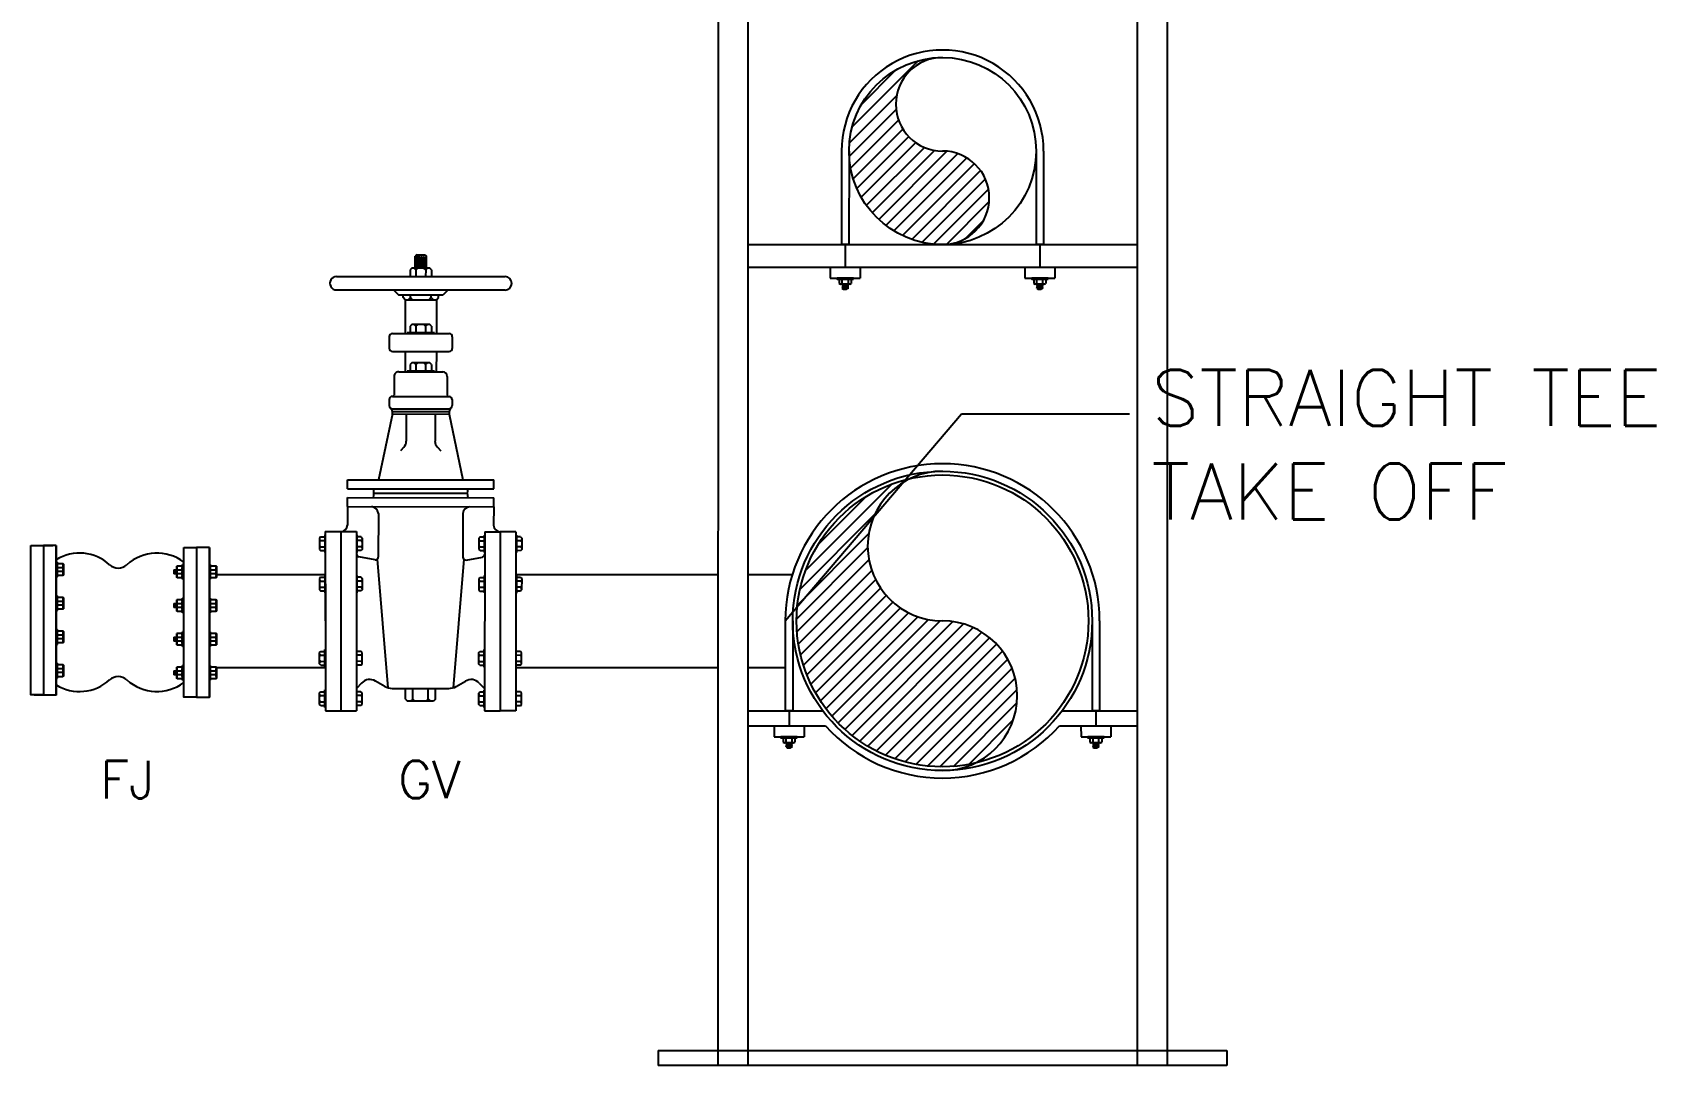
# Model space of a CAD drawing. Header units: inches. Extents: x 72601 to 92539, y -26779 to -15965.
# Drawn here: x 77475 to 79645, y -19365 to -17985 of the extents above; entities that cross this region are included whole.
import ezdxf

# ---------------------------------------------------------------- set-up
doc = ezdxf.new("R2010")
doc.units = ezdxf.units.IN
doc.header["$MEASUREMENT"] = 0
doc.layers.add('FENCE', color=1, linetype='Continuous')
doc.layers.add('M-X-BKGD', color=8, linetype='Continuous')
doc.styles.add('SIMS', font='simplex.shx')
doc.styles.get("Standard").update_dxf_attribs({"font": 'arial.ttf'})
doc.dimstyles.get("Standard").update_dxf_attribs({"dimtxt": 0.18, "dimasz": 0.18, "dimexe": 0.18, "dimexo": 0.0625, "dimgap": 0.09, "dimtad": 0, "dimtih": 1, "dimtoh": 1, "dimdec": 4, "dimzin": 0, "dimdsep": 46, "dimtxsty": 'Standard', "dimcen": 0.09, "dimadec": 0, "dimazin": 0, "dimtfac": 1, "dimtdec": 4, "dimtofl": 0, "dimtmove": 0, "dimatfit": 3, "dimfxl": 1, "dimtolj": 1, "dimtzin": 0, "dimarcsym": 0})

msp = doc.modelspace()

# ---------------------------------------------------------------- hatches: boundary and pattern name
at = {"layer": 'M-X-BKGD'}
h = msp.add_hatch(dxfattribs=at)
h.set_pattern_fill('ANSI31', color=256, scale=100)
h.set_pattern_definition([(45, (-21028.537, -23930.106), (-8.8388348, 8.8388348), [])])
h.paths.add_polyline_path([(78734.7, -18961.1, 0.797671), (78691.4, -18771, -0.797806), (78648.1, -18580.8, 0.350006), (78496.4, -18771, 0.481449)])
h.paths.add_polyline_path([(78691.5, -18018.1, 0.414214), (78566.5, -18143.1, 0.414229), (78691.5, -18268.1, 0.999922), (78691.5, -18143.1, -1.000026)])
h.paths.add_polyline_path([(78691.5, -17640.2, 0.999917), (78691.5, -17515.2, -1), (78691.5, -17390.2, 0.414214), (78566.5, -17515.2, 0.414238)])

# ---------------------------------------------------------------- linework, layer by layer
for p, q in [((78391.5, -17640.2), (78391.4, -19365.1)), ((78991.5, -17640.2), (78991.4, -19365.1)), ((78431.5, -17670.2), (78431.4, -19365.1)), ((78951.5, -17670.2), (78951.4, -19365.1)), ((78556.5, -18143.1), (78556.4, -18268.1)), ((78566.5, -18143.1), (78566.4, -18268.1)), ((78816.5, -18143.1), (78816.4, -18268.1)), ((78826.5, -18143.1), (78826.4, -18268.1)), ((78431.5, -18268.1), (78951.5, -18268.1)), ((78566.4, -18268.1), (78556.4, -18268.1)), ((78561.4, -18268.1), (78561.4, -18298.1)), ((78826.4, -18268.1), (78816.4, -18268.1)), ((78821.4, -18268.1), (78821.4, -18298.1)), ((78431.5, -18298.1), (78951.5, -18298.1)), ((78541.5, -18298.1), (78541.5, -18312.9)), ((78541.5, -18312.9), (78581.4, -18312.9)), ((78553.4, -18314.9), (78553.4, -18320.1)), ((78557.1, -18314.9), (78557.1, -18320.1)), ((78565.6, -18320.1), (78565.6, -18314.9)), ((78569.3, -18314.9), (78569.3, -18320.1)), ((78581.4, -18298.1), (78581.4, -18312.9)), ((78801.5, -18298.1), (78801.5, -18312.9)), ((78801.5, -18312.9), (78841.4, -18312.9)), ((78813.4, -18315), (78813.4, -18320.1)), ((78817.1, -18315), (78817.1, -18320.1)), ((78825.6, -18320.1), (78825.6, -18315)), ((78829.3, -18315), (78829.3, -18320.1)), ((78841.4, -18298.1), (78841.4, -18312.9)), ((78567.5, -18320.9), (78555.2, -18320.9)), ((78557.5, -18321), (78557.6, -18320.9)), ((78557.5, -18321), (78558.1, -18321.5)), ((78557.5, -18322), (78558.1, -18321.5)), ((78557.5, -18322), (78558.1, -18322.4)), ((78557.5, -18322.9), (78558.1, -18322.4)), ((78557.5, -18322.9), (78558.1, -18323.3)), ((78557.5, -18323.8), (78558.1, -18323.3)), ((78557.5, -18323.8), (78558.1, -18324.3)), ((78557.5, -18324.7), (78558.1, -18324.3)), ((78557.5, -18324.7), (78558.1, -18325.2)), ((78557.5, -18325.7), (78558.1, -18325.2)), ((78557.5, -18325.7), (78558.1, -18326.1)), ((78557.5, -18326.6), (78558.1, -18326.1)), ((78557.5, -18326.6), (78559, -18327.8)), ((78565, -18326.8), (78557.8, -18326.8)), ((78565, -18321.2), (78558.1, -18321.5)), ((78565, -18322.1), (78558.1, -18322.4)), ((78565, -18323.1), (78558.1, -18323.3)), ((78565, -18324), (78558.1, -18324.3)), ((78565, -18325), (78558.1, -18325.2)), ((78565, -18325.9), (78558.1, -18326.1)), ((78559, -18327.8), (78563.3, -18327.8)), ((78565, -18326.8), (78563.3, -18327.8)), ((78565.4, -18320.9), (78565, -18321.2)), ((78565.6, -18321.7), (78565, -18321.2)), ((78565.6, -18321.7), (78565, -18322.1)), ((78565.6, -18322.6), (78565, -18322.1)), ((78565.6, -18322.6), (78565, -18323.1)), ((78565.6, -18323.5), (78565, -18323.1)), ((78565.6, -18323.5), (78565, -18324)), ((78565.6, -18324.5), (78565, -18324)), ((78565.6, -18324.5), (78565, -18325)), ((78565.6, -18325.4), (78565, -18325)), ((78565.6, -18325.4), (78565, -18325.9)), ((78565.6, -18326.4), (78565, -18325.9)), ((78565.6, -18326.4), (78565, -18326.8)), ((78827.5, -18320.9), (78815.2, -18320.9)), ((78817.5, -18321), (78817.6, -18320.9)), ((78817.5, -18321), (78818.1, -18321.5)), ((78817.5, -18322), (78818.1, -18321.5)), ((78817.5, -18322), (78818.1, -18322.4)), ((78817.5, -18322.9), (78818.1, -18322.4)), ((78817.5, -18322.9), (78818.1, -18323.4)), ((78817.5, -18323.8), (78818.1, -18323.4)), ((78817.5, -18323.8), (78818.1, -18324.3)), ((78817.5, -18324.7), (78818.1, -18324.3)), ((78817.5, -18324.7), (78818.1, -18325.2)), ((78817.5, -18325.7), (78818.1, -18325.2)), ((78817.5, -18325.7), (78818.1, -18326.1)), ((78817.5, -18326.6), (78818.1, -18326.1)), ((78817.5, -18326.6), (78819, -18327.8)), ((78825, -18326.8), (78817.8, -18326.8)), ((78825, -18321.2), (78818.1, -18321.5)), ((78825, -18322.2), (78818.1, -18322.4)), ((78825, -18323.1), (78818.1, -18323.4)), ((78825, -18324), (78818.1, -18324.3)), ((78825, -18325), (78818.1, -18325.2)), ((78825, -18325.9), (78818.1, -18326.1)), ((78819, -18327.8), (78823.3, -18327.8)), ((78825, -18326.8), (78823.3, -18327.8)), ((78825.4, -18320.9), (78825, -18321.2)), ((78825.6, -18321.7), (78825, -18321.2)), ((78825.6, -18321.7), (78825, -18322.2)), ((78825.6, -18322.6), (78825, -18322.2)), ((78825.6, -18322.6), (78825, -18323.1)), ((78825.6, -18323.5), (78825, -18323.1)), ((78825.6, -18323.5), (78825, -18324)), ((78825.6, -18324.5), (78825, -18324)), ((78825.6, -18324.5), (78825, -18325)), ((78825.6, -18325.4), (78825, -18325)), ((78825.6, -18325.4), (78825, -18325.9)), ((78825.6, -18326.4), (78825, -18325.9)), ((78825.6, -18326.4), (78825, -18326.8)), ((77477.8, -18670), (77502.5, -18670)), ((77507.1, -18670), (77507.1, -18710)), ((77507.1, -18670), (77507.1, -18680)), ((77507.1, -18680), (77507.1, -18725)), ((77711.8, -18672.9), (77711.8, -18712.9)), ((77711.8, -18672.9), (77711.8, -18682.9)), ((77711.8, -18682.9), (77711.8, -18727.9)), ((77664.4, -18702.7), (77664.4, -18708.1)), ((77677.7, -18853.3), (77677.7, -18692.4)), ((77507.1, -18710), (77507.1, -18750)), ((77507.1, -18725), (77507.1, -18770)), ((77711.8, -18712.9), (77711.8, -18752.9)), ((77721.3, -18708.9), (77866.2, -18708.9)), ((77866.8, -18721.4), (77866.8, -18821.4)), ((78121.3, -18709), (78391.4, -18709)), ((78431.4, -18709), (78490.8, -18709)), ((77664.4, -18747.7), (77664.4, -18753.1)), ((77711.8, -18727.9), (77711.8, -18772.9)), ((77507.1, -18750), (77507.1, -18790)), ((77507.1, -18770), (77507.1, -18815)), ((77711.8, -18752.9), (77711.8, -18792.9)), ((77507.1, -18790), (77507.1, -18830)), ((77711.8, -18772.9), (77711.8, -18817.9)), ((78481.4, -18771), (78481.4, -18891)), ((78491.4, -18771), (78491.4, -18891)), ((78891.4, -18771), (78891.4, -18891)), ((78901.4, -18771), (78901.4, -18891)), ((77664.4, -18792.7), (77664.4, -18798.1)), ((77711.8, -18792.9), (77711.8, -18832.9)), ((77507.1, -18815), (77507.1, -18860)), ((77507.1, -18830), (77507.1, -18870)), ((77711.8, -18817.9), (77711.8, -18862.9)), ((77711.8, -18832.9), (77711.8, -18872.9)), ((77866.9, -18833.9), (77721.3, -18833.9)), ((78391.4, -18833.9), (78121.9, -18833.9)), ((78481.4, -18833.9), (78431.4, -18833.9)), ((77664.4, -18837.7), (77664.4, -18843.1)), ((77502.5, -18870), (77477.8, -18870)), ((77507.1, -18860), (77507.1, -18870)), ((77711.8, -18862.9), (77711.8, -18872.9)), ((78431.4, -18891), (78531.4, -18891)), ((78491.4, -18891), (78481.4, -18891)), ((78486.4, -18891), (78486.4, -18911)), ((78511.4, -18891), (78511.4, -18891)), ((78851.4, -18891), (78951.4, -18891)), ((78901.4, -18891), (78891.4, -18891)), ((78901.4, -18891), (78891.4, -18891)), ((78896.4, -18891), (78896.4, -18911)), ((78431.4, -18911), (78534.9, -18911)), ((78466.4, -18911), (78466.5, -18925.8)), ((78506.4, -18911), (78506.4, -18925.8)), ((78847.9, -18911), (78951.4, -18911)), ((78876.4, -18911), (78876.5, -18925.8)), ((78916.4, -18911), (78916.4, -18925.8)), ((78466.5, -18925.8), (78506.4, -18925.8)), ((78478.3, -18927.8), (78478.3, -18933)), ((78492.5, -18933.8), (78480.2, -18933.8)), ((78482.1, -18927.8), (78482.1, -18933)), ((78482.4, -18933.9), (78482.6, -18933.8)), ((78482.4, -18933.9), (78483, -18934.4)), ((78482.4, -18934.9), (78483, -18934.4)), ((78482.4, -18934.9), (78483, -18935.3)), ((78482.4, -18935.8), (78483, -18935.3)), ((78482.4, -18935.8), (78483, -18936.2)), ((78482.4, -18936.7), (78483, -18936.2)), ((78482.4, -18936.7), (78483, -18937.2)), ((78482.4, -18937.6), (78483, -18937.2)), ((78482.4, -18937.6), (78483, -18938.1)), ((78482.4, -18938.6), (78483, -18938.1)), ((78482.4, -18938.6), (78483, -18939)), ((78482.4, -18939.5), (78483, -18939)), ((78482.4, -18939.5), (78484, -18940.7)), ((78489.9, -18939.7), (78482.7, -18939.7)), ((78489.9, -18934.1), (78483, -18934.4)), ((78489.9, -18935), (78483, -18935.3)), ((78489.9, -18936), (78483, -18936.2)), ((78489.9, -18936.9), (78483, -18937.2)), ((78489.9, -18937.9), (78483, -18938.1)), ((78489.9, -18938.8), (78483, -18939)), ((78484, -18940.7), (78488.3, -18940.7)), ((78489.9, -18939.7), (78488.3, -18940.7)), ((78490.3, -18933.8), (78489.9, -18934.1)), ((78490.5, -18934.6), (78489.9, -18934.1)), ((78490.5, -18934.6), (78489.9, -18935)), ((78490.5, -18935.5), (78489.9, -18935)), ((78490.5, -18935.5), (78489.9, -18936)), ((78490.5, -18936.4), (78489.9, -18936)), ((78490.5, -18936.4), (78489.9, -18936.9)), ((78490.6, -18937.4), (78489.9, -18936.9)), ((78490.6, -18937.4), (78489.9, -18937.9)), ((78490.5, -18938.3), (78489.9, -18937.9)), ((78490.5, -18938.3), (78489.9, -18938.8)), ((78490.5, -18939.3), (78489.9, -18938.8)), ((78490.5, -18939.3), (78489.9, -18939.7)), ((78490.5, -18933), (78490.5, -18927.8)), ((78494.2, -18927.8), (78494.2, -18933)), ((78876.5, -18925.8), (78916.4, -18925.8)), ((78888.3, -18927.9), (78888.3, -18933.1)), ((78902.5, -18933.8), (78890.2, -18933.8)), ((78892.1, -18927.9), (78892.1, -18933.1)), ((78892.4, -18933.9), (78892.6, -18933.8)), ((78892.4, -18933.9), (78893, -18934.4)), ((78892.4, -18934.9), (78893, -18934.4)), ((78892.4, -18934.9), (78893, -18935.3)), ((78892.4, -18935.8), (78893, -18935.3)), ((78892.4, -18935.8), (78893, -18936.3)), ((78892.4, -18936.7), (78893, -18936.3)), ((78892.4, -18936.7), (78893, -18937.2)), ((78892.4, -18937.6), (78893, -18937.2)), ((78892.4, -18937.6), (78893, -18938.1)), ((78892.4, -18938.6), (78893, -18938.1)), ((78892.4, -18938.6), (78893, -18939)), ((78892.4, -18939.5), (78893, -18939)), ((78892.4, -18939.5), (78894, -18940.7)), ((78899.9, -18939.7), (78892.7, -18939.7)), ((78899.9, -18934.1), (78893, -18934.4)), ((78899.9, -18935.1), (78893, -18935.3)), ((78899.9, -18936), (78893, -18936.3)), ((78899.9, -18936.9), (78893, -18937.2)), ((78899.9, -18937.9), (78893, -18938.1)), ((78899.9, -18938.8), (78893, -18939)), ((78894, -18940.7), (78898.3, -18940.7)), ((78899.9, -18939.7), (78898.3, -18940.7)), ((78900.3, -18933.8), (78899.9, -18934.1)), ((78900.5, -18934.6), (78899.9, -18934.1)), ((78900.5, -18934.6), (78899.9, -18935.1)), ((78900.5, -18935.5), (78899.9, -18935.1)), ((78900.5, -18935.5), (78899.9, -18936)), ((78900.5, -18936.4), (78899.9, -18936)), ((78900.5, -18936.4), (78899.9, -18936.9)), ((78900.6, -18937.4), (78899.9, -18936.9)), ((78900.6, -18937.4), (78899.9, -18937.9)), ((78900.5, -18938.3), (78899.9, -18937.9)), ((78900.5, -18938.3), (78899.9, -18938.8)), ((78900.5, -18939.3), (78899.9, -18938.8)), ((78900.5, -18939.3), (78899.9, -18939.7)), ((78900.5, -18933.1), (78900.5, -18927.9)), ((78904.2, -18927.9), (78904.2, -18933.1)), ((78311.4, -19345.1), (79071.4, -19345.1)), ((78311.4, -19345.1), (78311.4, -19365.1)), ((79071.4, -19345.1), (79071.4, -19365.1)), ((79071.4, -19365.1), (78311.4, -19365.1))]:
    msp.add_line(p, q, dxfattribs=at)
at = {"layer": 'M-X-BKGD', "linetype": 'Continuous'}
for p, q in [((77988.8, -18281.9), (77987, -18283.7)), ((77987, -18299.6), (77987, -18283.7)), ((77987.6, -18283.8), (78001.2, -18285.6)), ((77987.6, -18285.5), (78001.2, -18287.4)), ((77987.6, -18287.3), (78001.2, -18289.2)), ((77987.6, -18289.1), (78001.2, -18291)), ((77987.6, -18290.9), (78001.2, -18292.8)), ((77987.6, -18292.7), (78001.2, -18294.6)), ((78001.2, -18283.6), (77988.8, -18281.9)), ((77988.8, -18281.9), (78000, -18281.9)), ((78000, -18281.9), (78001.8, -18283.7)), ((78001.8, -18299.6), (78001.8, -18283.7)), ((77881.9, -18310.7), (78106.9, -18310.9)), ((77982.5, -18299.6), (77980.1, -18302)), ((77980.1, -18302), (77980.1, -18310.8)), ((78006.3, -18299.6), (77982.5, -18299.6)), ((77987.9, -18302), (77985.5, -18299.6)), ((77987.6, -18294.5), (78001.2, -18296.4)), ((77987.6, -18296.3), (78001.2, -18298.2)), ((77987.6, -18298.1), (77998.2, -18299.6)), ((77987.9, -18302), (77990.3, -18299.6)), ((77987.9, -18302), (77987.9, -18310.8)), ((78000.9, -18302), (77998.5, -18299.6)), ((78000.9, -18302), (78000.8, -18310.8)), ((78000.9, -18302), (78003.2, -18299.6)), ((78008.7, -18302), (78006.3, -18299.6)), ((78008.7, -18302), (78008.7, -18310.8)), ((77881.9, -18328.6), (78106.9, -18328.8)), ((77958, -18328.7), (77964.4, -18335.1)), ((77964.4, -18335.1), (78024.4, -18335.2)), ((77970.6, -18339), (77970.6, -18335.2)), ((77980.4, -18339), (77980.4, -18335.2)), ((78008.3, -18339), (78008.3, -18335.2)), ((78018.1, -18339), (78018.1, -18335.2)), ((78030.8, -18328.8), (78024.4, -18335.2)), ((77973.6, -18341.9), (77970.6, -18339)), ((77973.6, -18341.9), (78015.1, -18342)), ((77973.6, -18341.9), (77973.6, -18387)), ((77980.4, -18339), (77977.4, -18342)), ((77980.4, -18339), (77983.4, -18342)), ((78008.3, -18339), (78005.3, -18342)), ((78008.3, -18339), (78011.3, -18342)), ((78015.1, -18342), (78018.1, -18339)), ((78015.1, -18342), (78015.1, -18387)), ((77982.4, -18374.8), (77980, -18377.2)), ((77980, -18377.2), (77980, -18386)), ((78006.2, -18374.8), (77982.4, -18374.8)), ((77987.9, -18377.2), (77985.5, -18374.8)), ((77987.9, -18377.2), (77987.8, -18386)), ((77987.9, -18377.2), (77990.2, -18374.8)), ((78000.8, -18377.2), (77998.4, -18374.8)), ((78000.8, -18377.2), (78003.2, -18374.8)), ((78000.8, -18377.2), (78000.8, -18386)), ((78008.6, -18377.2), (78006.2, -18374.8)), ((78008.6, -18377.2), (78008.6, -18386.1)), ((77952.2, -18391.1), (77952.2, -18406.7)), ((77956.4, -18386.9), (78032.2, -18387)), ((78012.5, -18386.1), (77976.1, -18386)), ((77976.1, -18386), (77976.1, -18387)), ((78012.5, -18386.1), (78012.5, -18387)), ((78036.4, -18391.2), (78036.4, -18406.8)), ((77956.4, -18410.9), (78032.2, -18410.9)), ((77973.5, -18410.9), (77973.5, -18438.2)), ((78015.1, -18410.9), (78015, -18438.2)), ((77958.9, -18444.1), (77958.8, -18469.3)), ((77964.9, -18438.2), (78023.7, -18438.2)), ((78012.5, -18437.3), (77976.1, -18437.2)), ((77976.1, -18437.2), (77976.1, -18438.2)), ((77982.4, -18426), (77980, -18428.4)), ((77980, -18428.4), (77980, -18437.2)), ((78006.2, -18426.1), (77982.4, -18426)), ((77987.8, -18428.4), (77985.4, -18426)), ((77987.8, -18428.4), (77990.2, -18426)), ((77987.8, -18428.4), (77987.8, -18437.2)), ((78000.7, -18428.4), (77998.4, -18426)), ((78000.7, -18428.4), (78003.1, -18426.1)), ((78000.7, -18428.4), (78000.7, -18437.3)), ((78008.6, -18428.4), (78006.2, -18426.1)), ((78008.6, -18428.4), (78008.6, -18437.3)), ((78012.5, -18437.3), (78012.5, -18438.2)), ((78029.7, -18444.2), (78029.6, -18469.4)), ((77952.1, -18475.2), (77952.1, -18483.2)), ((77956.3, -18471), (78032.2, -18471.1)), ((77956.3, -18487.4), (78032.1, -18487.5)), ((78036.3, -18475.3), (78036.3, -18483.3)), ((77956.3, -18494.5), (77937.6, -18582.4)), ((77956.1, -18491), (78032.3, -18491)), ((77956.3, -18494.5), (78032.1, -18494.6)), ((77975, -18494.5), (77975, -18530.6)), ((78013.4, -18494.6), (78013.4, -18530.7)), ((78032.1, -18494.6), (78050.7, -18582.5)), ((77971.8, -18538.7), (77967.1, -18543.8)), ((78016.5, -18538.7), (78021.2, -18543.9)), ((77896.6, -18582.3), (78091.7, -18582.5)), ((77896.6, -18594.3), (77896.6, -18582.3)), ((77896.6, -18594.3), (78091.7, -18594.5)), ((78091.7, -18594.5), (78091.7, -18582.5)), ((77896.6, -18618.3), (77896.5, -18642.9)), ((77896.6, -18606.3), (78091.7, -18606.5)), ((77896.6, -18618.3), (77896.6, -18606.3)), ((77896.6, -18618.3), (78091.7, -18618.4)), ((77931.8, -18600.3), (78056.5, -18600.4)), ((78091.7, -18618.4), (78091.6, -18643.1)), ((78091.7, -18618.4), (78091.7, -18606.5)), ((77937.6, -18627.3), (77937.5, -18685.6)), ((78050.6, -18627.4), (78050.6, -18685.7)), ((77860.5, -18658.6), (77858.9, -18660.2)), ((77858.9, -18660.2), (77859, -18675.4)), ((77860.5, -18663.7), (77858.9, -18662.1)), ((77860.5, -18658.6), (77866.1, -18658.6)), ((77866.1, -18656.1), (77866.7, -18656.1)), ((77866.1, -18656.1), (77866.1, -18679.5)), ((77866.7, -18651.7), (77887.5, -18651.6)), ((77866.7, -18651.7), (77866.9, -18891)), ((77887.5, -18651.6), (77887.3, -18891)), ((77887.5, -18651.6), (77887.3, -18891)), ((77887.5, -18651.6), (77908.4, -18651.7)), ((77908.4, -18651.7), (77908.2, -18891)), ((77909, -18656.1), (77908.4, -18656.1)), ((77909, -18656.1), (77909, -18679.5)), ((77914.6, -18658.6), (77909, -18658.6)), ((77914.6, -18658.6), (77916.1, -18660.2)), ((77914.6, -18663.7), (77916.1, -18662.1)), ((77916.1, -18660.2), (77916.1, -18675.4)), ((78073.5, -18658.8), (78072, -18660.3)), ((78072, -18660.3), (78072, -18675.6)), ((78073.5, -18658.8), (78079.2, -18658.8)), ((78079.2, -18656.3), (78079.1, -18679.6)), ((78079.2, -18656.3), (78079.8, -18656.3)), ((78079.8, -18651.8), (78079.6, -18891.2)), ((78079.8, -18651.8), (78100.6, -18651.8)), ((78100.6, -18651.8), (78100.4, -18891.2)), ((78100.6, -18651.8), (78100.4, -18891.2)), ((78121.4, -18651.8), (78100.6, -18651.8)), ((78121.4, -18651.8), (78121.2, -18891.2)), ((78122, -18656.3), (78121.4, -18656.3)), ((78122, -18656.3), (78122, -18679.7)), ((78127.7, -18658.8), (78122, -18658.8)), ((78127.7, -18658.8), (78129.2, -18660.4)), ((78129.2, -18660.4), (78129.2, -18675.6)), ((77490.1, -18670), (77490.1, -18870)), ((77860.5, -18663.7), (77858.9, -18665.2)), ((77860.5, -18671.9), (77858.9, -18670.4)), ((77860.5, -18671.9), (77859, -18673.5)), ((77859, -18675.4), (77860.5, -18677)), ((77860.5, -18663.7), (77866.1, -18663.7)), ((77860.5, -18671.9), (77866.1, -18671.9)), ((77860.5, -18677), (77866.1, -18677)), ((77866.1, -18679.5), (77866.7, -18679.5)), ((77909, -18679.5), (77908.4, -18679.5)), ((77914.6, -18663.7), (77909, -18663.7)), ((77914.6, -18671.9), (77909, -18671.9)), ((77914.6, -18677), (77909, -18677)), ((77914.6, -18663.7), (77916.1, -18665.2)), ((77914.6, -18671.9), (77916.1, -18670.4)), ((77914.6, -18671.9), (77916.1, -18673.5)), ((77916.1, -18675.4), (77914.6, -18677)), ((78073.5, -18663.8), (78072, -18662.3)), ((78073.5, -18663.8), (78072, -18665.3)), ((78073.5, -18672.1), (78072, -18670.6)), ((78073.5, -18672.1), (78072, -18673.6)), ((78072, -18675.6), (78073.5, -18677.1)), ((78073.5, -18663.8), (78079.2, -18663.8)), ((78073.5, -18672.1), (78079.2, -18672.1)), ((78073.5, -18677.1), (78079.1, -18677.1)), ((78079.1, -18679.6), (78079.7, -18679.6)), ((78122, -18679.7), (78121.4, -18679.7)), ((78127.7, -18663.9), (78122, -18663.8)), ((78127.7, -18672.1), (78122, -18672.1)), ((78127.7, -18677.2), (78122, -18677.1)), ((78127.7, -18663.9), (78129.2, -18662.3)), ((78127.7, -18663.9), (78129.2, -18665.4)), ((78127.7, -18672.1), (78129.2, -18670.6)), ((78127.7, -18672.1), (78129.2, -18673.7)), ((78129.2, -18675.6), (78127.7, -18677.2)), ((77507.1, -18692.6), (77508.9, -18692.6)), ((77508.9, -18712.3), (77508.9, -18692.6)), ((77509.6, -18694.4), (77508.9, -18695)), ((77508.9, -18699.8), (77515.4, -18699.8)), ((77515.4, -18705.1), (77508.9, -18705.1)), ((77509.6, -18694.4), (77516, -18694.4)), ((77516, -18694.4), (77516.7, -18695)), ((77516.7, -18695), (77516.7, -18709.9)), ((77664.4, -18702.7), (77668.2, -18702.7)), ((77668.8, -18697.3), (77668.2, -18698)), ((77668.2, -18712.8), (77668.2, -18698)), ((77668.8, -18697.3), (77675.3, -18697.3)), ((77669.5, -18702.7), (77674.6, -18702.7)), ((77675.3, -18697.3), (77675.9, -18698)), ((77675.9, -18715.2), (77675.9, -18695.5)), ((77677.7, -18695.5), (77675.9, -18695.5)), ((77675.9, -18698), (77675.9, -18712.8)), ((77711.8, -18695.5), (77713.5, -18695.5)), ((77713.5, -18715.2), (77713.5, -18695.5)), ((77714.2, -18697.3), (77713.5, -18698)), ((77713.5, -18702.7), (77720, -18702.7)), ((77714.2, -18697.3), (77720.6, -18697.3)), ((77720.6, -18697.3), (77721.3, -18698)), ((77721.3, -18698), (77721.3, -18712.8)), ((77933.2, -18689.5), (77911.5, -18685.4)), ((77936.2, -18688.5), (77950.3, -18860.3)), ((78051.9, -18688.6), (78037.5, -18860.3)), ((78054.8, -18689.6), (78076.6, -18685.6)), ((77507.1, -18712.3), (77508.9, -18712.3)), ((77509.6, -18710.5), (77508.9, -18709.9)), ((77516, -18710.5), (77509.6, -18710.5)), ((77516.7, -18709.9), (77516, -18710.5)), ((77668.2, -18708.1), (77664.4, -18708.1)), ((77668.8, -18713.4), (77668.2, -18712.8)), ((77675.3, -18713.4), (77668.8, -18713.4)), ((77674.6, -18708.1), (77669.5, -18708.1)), ((77675.9, -18712.8), (77675.3, -18713.4)), ((77677.7, -18715.2), (77675.9, -18715.2)), ((77711.8, -18715.2), (77713.5, -18715.2)), ((77720, -18708.1), (77713.5, -18708.1)), ((77714.2, -18713.4), (77713.5, -18712.8)), ((77720.6, -18713.4), (77714.2, -18713.4)), ((77721.3, -18712.8), (77720.6, -18713.4)), ((77860.5, -18712.7), (77859, -18714.2)), ((77859, -18714.2), (77859, -18729.4)), ((77860.5, -18717.7), (77859, -18716.1)), ((77860.5, -18717.7), (77859, -18719.2)), ((77860.5, -18726), (77859, -18724.4)), ((77860.5, -18726), (77859, -18727.5)), ((77860.5, -18712.7), (77866.2, -18712.6)), ((77860.5, -18717.7), (77866.2, -18717.7)), ((77860.5, -18726), (77866.2, -18725.9)), ((77866.2, -18710.1), (77866.2, -18733.5)), ((77866.2, -18710.1), (77866.8, -18710.1)), ((77908.9, -18710.1), (77908.3, -18710.1)), ((77908.9, -18710.1), (77908.9, -18733.5)), ((77914.6, -18712.7), (77908.9, -18712.6)), ((77914.6, -18717.7), (77908.9, -18717.7)), ((77914.6, -18726), (77908.9, -18725.9)), ((77914.6, -18712.7), (77916.1, -18714.2)), ((77914.6, -18717.7), (77916.1, -18716.1)), ((77914.6, -18717.7), (77916.1, -18719.2)), ((77914.6, -18726), (77916.1, -18724.4)), ((77914.6, -18726), (77916.1, -18727.5)), ((77916.1, -18714.2), (77916.1, -18729.4)), ((78073.5, -18712.8), (78071.9, -18714.3)), ((78071.9, -18714.3), (78071.9, -18729.6)), ((78073.5, -18717.8), (78071.9, -18716.3)), ((78073.5, -18717.8), (78071.9, -18719.3)), ((78073.4, -18726.1), (78071.9, -18724.6)), ((78073.4, -18726.1), (78071.9, -18727.6)), ((78073.4, -18726.1), (78079.1, -18726.1)), ((78073.5, -18712.8), (78079.1, -18712.8)), ((78073.5, -18717.8), (78079.1, -18717.8)), ((78079.1, -18710.3), (78079.1, -18733.6)), ((78079.1, -18710.3), (78079.7, -18710.3)), ((78122, -18710.3), (78121.4, -18710.3)), ((78122, -18710.3), (78122, -18733.7)), ((78127.6, -18712.8), (78122, -18712.8)), ((78127.6, -18717.9), (78122, -18717.8)), ((78127.6, -18726.1), (78122, -18726.1)), ((78127.6, -18712.8), (78129.2, -18714.4)), ((78127.6, -18717.9), (78129.2, -18716.3)), ((78127.6, -18717.9), (78129.2, -18719.4)), ((78127.6, -18726.1), (78129.1, -18724.6)), ((78127.6, -18726.1), (78129.1, -18727.7)), ((78129.2, -18714.4), (78129.1, -18729.6)), ((77507.1, -18737.6), (77508.9, -18737.6)), ((77508.9, -18757.3), (77508.9, -18737.6)), ((77509.6, -18739.4), (77508.9, -18740)), ((77508.9, -18744.8), (77515.4, -18744.8)), ((77509.6, -18739.4), (77516, -18739.4)), ((77516, -18739.4), (77516.7, -18740)), ((77516.7, -18740), (77516.7, -18754.9)), ((77664.4, -18747.7), (77668.2, -18747.7)), ((77668.8, -18742.3), (77668.2, -18743)), ((77668.2, -18757.8), (77668.2, -18743)), ((77668.8, -18742.3), (77675.3, -18742.3)), ((77669.5, -18747.7), (77674.6, -18747.7)), ((77675.3, -18742.3), (77675.9, -18743)), ((77675.9, -18760.2), (77675.9, -18740.5)), ((77677.7, -18740.5), (77675.9, -18740.5)), ((77675.9, -18743), (77675.9, -18757.8)), ((77711.8, -18740.5), (77713.5, -18740.5)), ((77713.5, -18760.2), (77713.5, -18740.5)), ((77714.2, -18742.3), (77713.5, -18743)), ((77713.5, -18747.7), (77720, -18747.7)), ((77714.2, -18742.3), (77720.6, -18742.3)), ((77720.6, -18742.3), (77721.3, -18743)), ((77721.3, -18743), (77721.3, -18757.8)), ((77859, -18729.4), (77860.5, -18731)), ((77860.5, -18731), (77866.2, -18731)), ((77866.2, -18733.5), (77866.8, -18733.5)), ((77908.9, -18733.5), (77908.3, -18733.5)), ((77914.6, -18731), (77908.9, -18731)), ((77916.1, -18729.4), (77914.6, -18731)), ((78071.9, -18729.6), (78073.4, -18731.1)), ((78073.4, -18731.1), (78079.1, -18731.1)), ((78079.1, -18733.6), (78079.7, -18733.6)), ((78122, -18733.7), (78121.4, -18733.7)), ((78127.6, -18731.2), (78122, -18731.2)), ((78129.1, -18729.6), (78127.6, -18731.2)), ((77507.1, -18757.3), (77508.9, -18757.3)), ((77515.4, -18750.1), (77508.9, -18750.1)), ((77509.6, -18755.5), (77508.9, -18754.9)), ((77516, -18755.5), (77509.6, -18755.5)), ((77516.7, -18754.9), (77516, -18755.5)), ((77668.2, -18753.1), (77664.4, -18753.1)), ((77668.8, -18758.4), (77668.2, -18757.8)), ((77675.3, -18758.4), (77668.8, -18758.4)), ((77674.6, -18753.1), (77669.5, -18753.1)), ((77675.9, -18757.8), (77675.3, -18758.4)), ((77677.7, -18760.2), (77675.9, -18760.2)), ((77711.8, -18760.2), (77713.5, -18760.2)), ((77720, -18753.1), (77713.5, -18753.1)), ((77714.2, -18758.4), (77713.5, -18757.8)), ((77720.6, -18758.4), (77714.2, -18758.4)), ((77721.3, -18757.8), (77720.6, -18758.4)), ((77507.1, -18782.6), (77508.9, -18782.6)), ((77508.9, -18802.3), (77508.9, -18782.6)), ((77509.6, -18784.4), (77508.9, -18785)), ((77508.9, -18789.8), (77515.4, -18789.8)), ((77509.6, -18784.4), (77516, -18784.4)), ((77516, -18784.4), (77516.7, -18785)), ((77516.7, -18785), (77516.7, -18799.9)), ((77668.8, -18787.3), (77668.2, -18788)), ((77668.2, -18802.8), (77668.2, -18788)), ((77668.8, -18787.3), (77675.3, -18787.3)), ((77675.3, -18787.3), (77675.9, -18788)), ((77675.9, -18805.2), (77675.9, -18785.5)), ((77677.7, -18785.5), (77675.9, -18785.5)), ((77675.9, -18788), (77675.9, -18802.8)), ((77711.8, -18785.5), (77713.5, -18785.5)), ((77713.5, -18805.2), (77713.5, -18785.5)), ((77714.2, -18787.3), (77713.5, -18788)), ((77714.2, -18787.3), (77720.6, -18787.3)), ((77720.6, -18787.3), (77721.3, -18788)), ((77721.3, -18788), (77721.3, -18802.8)), ((77507.1, -18802.3), (77508.9, -18802.3)), ((77515.4, -18795.1), (77508.9, -18795.1)), ((77509.6, -18800.5), (77508.9, -18799.9)), ((77516, -18800.5), (77509.6, -18800.5)), ((77516.7, -18799.9), (77516, -18800.5)), ((77664.4, -18792.7), (77668.2, -18792.7)), ((77668.2, -18798.1), (77664.4, -18798.1)), ((77668.8, -18803.4), (77668.2, -18802.8)), ((77675.3, -18803.4), (77668.8, -18803.4)), ((77669.5, -18792.7), (77674.6, -18792.7)), ((77674.6, -18798.1), (77669.5, -18798.1)), ((77675.9, -18802.8), (77675.3, -18803.4)), ((77677.7, -18805.2), (77675.9, -18805.2)), ((77711.8, -18805.2), (77713.5, -18805.2)), ((77713.5, -18792.7), (77720, -18792.7)), ((77720, -18798.1), (77713.5, -18798.1)), ((77714.2, -18803.4), (77713.5, -18802.8)), ((77720.6, -18803.4), (77714.2, -18803.4)), ((77721.3, -18802.8), (77720.6, -18803.4)), ((77859.1, -18813.3), (77860.6, -18811.7)), ((77859.1, -18828.5), (77859.1, -18813.3)), ((77860.6, -18811.7), (77866.3, -18811.7)), ((77866.3, -18809.2), (77866.9, -18809.2)), ((77866.3, -18832.6), (77866.3, -18809.2)), ((77908.8, -18809.2), (77908.2, -18809.2)), ((77908.8, -18832.6), (77908.8, -18809.2)), ((77914.5, -18811.7), (77908.8, -18811.7)), ((77916, -18813.3), (77914.5, -18811.7)), ((77916, -18828.5), (77916, -18813.3)), ((78071.8, -18813.4), (78073.4, -18811.9)), ((78071.8, -18828.7), (78071.8, -18813.4)), ((78073.4, -18811.9), (78079, -18811.9)), ((78079, -18809.4), (78079.6, -18809.4)), ((78079, -18832.7), (78079, -18809.4)), ((78121.9, -18809.4), (78121.3, -18809.4)), ((78121.9, -18832.8), (78121.9, -18809.4)), ((78127.5, -18811.9), (78121.9, -18811.9)), ((78129.1, -18813.5), (78127.5, -18811.9)), ((78129.1, -18828.7), (78129.1, -18813.5)), ((77507.1, -18827.6), (77508.9, -18827.6)), ((77508.9, -18847.3), (77508.9, -18827.6)), ((77509.6, -18829.4), (77508.9, -18830)), ((77508.9, -18834.8), (77515.4, -18834.8)), ((77509.6, -18829.4), (77516, -18829.4)), ((77516, -18829.4), (77516.7, -18830)), ((77516.7, -18830), (77516.7, -18844.9)), ((77668.8, -18832.3), (77668.2, -18833)), ((77668.2, -18847.8), (77668.2, -18833)), ((77668.8, -18832.3), (77675.3, -18832.3)), ((77675.3, -18832.3), (77675.9, -18833)), ((77675.9, -18850.2), (77675.9, -18830.5)), ((77677.7, -18830.5), (77675.9, -18830.5)), ((77675.9, -18833), (77675.9, -18847.8)), ((77711.8, -18830.5), (77713.5, -18830.5)), ((77713.5, -18850.2), (77713.5, -18830.5)), ((77714.2, -18832.3), (77713.5, -18833)), ((77714.2, -18832.3), (77720.6, -18832.3)), ((77720.6, -18832.3), (77721.3, -18833)), ((77721.3, -18833), (77721.3, -18847.8)), ((77860.6, -18816.8), (77859.1, -18815.2)), ((77860.6, -18816.8), (77859.1, -18818.3)), ((77860.6, -18825.1), (77859.1, -18823.5)), ((77860.6, -18825.1), (77859.1, -18826.6)), ((77860.6, -18830.1), (77859.1, -18828.5)), ((77860.6, -18816.8), (77866.3, -18816.8)), ((77860.6, -18825.1), (77866.3, -18825)), ((77860.6, -18830.1), (77866.3, -18830.1)), ((77866.3, -18832.6), (77866.9, -18832.6)), ((77908.8, -18832.6), (77908.2, -18832.6)), ((77914.5, -18816.8), (77908.8, -18816.8)), ((77914.5, -18825.1), (77908.8, -18825)), ((77914.5, -18830.1), (77908.8, -18830.1)), ((77914.5, -18816.8), (77916, -18815.2)), ((77914.5, -18816.8), (77916, -18818.3)), ((77914.5, -18825.1), (77916, -18823.5)), ((77914.5, -18825.1), (77916, -18826.6)), ((77914.5, -18830.1), (77916, -18828.5)), ((78073.4, -18816.9), (78071.8, -18815.4)), ((78073.4, -18816.9), (78071.8, -18818.4)), ((78073.4, -18825.2), (78071.8, -18823.7)), ((78073.4, -18825.2), (78071.8, -18826.7)), ((78073.4, -18830.2), (78071.8, -18828.7)), ((78073.4, -18816.9), (78079, -18816.9)), ((78073.4, -18825.2), (78079, -18825.2)), ((78073.4, -18830.2), (78079, -18830.2)), ((78079, -18832.7), (78079.6, -18832.7)), ((78121.9, -18832.8), (78121.3, -18832.8)), ((78127.5, -18817), (78121.9, -18816.9)), ((78127.5, -18825.2), (78121.9, -18825.2)), ((78127.5, -18830.3), (78121.9, -18830.3)), ((78127.5, -18817), (78129.1, -18815.4)), ((78127.5, -18817), (78129.1, -18818.5)), ((78127.5, -18825.2), (78129.1, -18823.7)), ((78127.5, -18825.2), (78129.1, -18826.8)), ((78127.5, -18830.3), (78129.1, -18828.7)), ((77507.1, -18847.3), (77508.9, -18847.3)), ((77515.4, -18840.1), (77508.9, -18840.1)), ((77509.6, -18845.5), (77508.9, -18844.9)), ((77516, -18845.5), (77509.6, -18845.5)), ((77516.7, -18844.9), (77516, -18845.5)), ((77664.4, -18837.7), (77668.2, -18837.7)), ((77668.2, -18843.1), (77664.4, -18843.1)), ((77668.8, -18848.4), (77668.2, -18847.8)), ((77675.3, -18848.4), (77668.8, -18848.4)), ((77669.5, -18837.7), (77674.6, -18837.7)), ((77674.6, -18843.1), (77669.5, -18843.1)), ((77675.9, -18847.8), (77675.3, -18848.4)), ((77677.7, -18850.2), (77675.9, -18850.2)), ((77711.8, -18850.2), (77713.5, -18850.2)), ((77713.5, -18837.7), (77720, -18837.7)), ((77720, -18843.1), (77713.5, -18843.1)), ((77714.2, -18848.4), (77713.5, -18847.8)), ((77720.6, -18848.4), (77714.2, -18848.4)), ((77721.3, -18847.8), (77720.6, -18848.4)), ((77915.3, -18854.3), (77908.2, -18861.1)), ((77946.1, -18858.7), (77933.8, -18851.6)), ((78041.6, -18858.8), (78054, -18851.7)), ((78072.5, -18854.4), (78079.6, -18861.3)), ((77859.1, -18867.3), (77860.7, -18865.8)), ((77859.1, -18882.5), (77859.1, -18867.3)), ((77860.7, -18870.8), (77859.1, -18869.2)), ((77860.7, -18870.8), (77859.1, -18872.3)), ((77860.7, -18879.1), (77859.1, -18877.5)), ((77860.7, -18879.1), (77859.1, -18880.6)), ((77860.7, -18865.8), (77866.3, -18865.7)), ((77860.7, -18870.8), (77866.3, -18870.8)), ((77860.7, -18879.1), (77866.3, -18879)), ((77866.3, -18886.6), (77866.3, -18863.2)), ((77866.3, -18863.2), (77866.9, -18863.2)), ((77908.8, -18863.2), (77908.2, -18863.2)), ((77908.8, -18886.6), (77908.8, -18863.2)), ((77914.4, -18865.8), (77908.8, -18865.7)), ((77914.4, -18870.8), (77908.8, -18870.8)), ((77914.4, -18879.1), (77908.8, -18879)), ((77916, -18867.3), (77914.4, -18865.8)), ((77914.4, -18870.8), (77916, -18869.2)), ((77914.4, -18870.8), (77916, -18872.3)), ((77914.4, -18879.1), (77916, -18877.5)), ((77914.4, -18879.1), (77915.9, -18880.6)), ((77915.9, -18882.5), (77916, -18867.3)), ((77956.1, -18861.2), (78031.7, -18861.2)), ((77973.7, -18875.4), (77973.7, -18861.2)), ((77973.7, -18875.4), (77976.7, -18878.4)), ((78011.1, -18878.4), (77976.7, -18878.4)), ((77983.5, -18875.4), (77980.5, -18878.4)), ((77983.5, -18875.4), (77983.5, -18861.2)), ((77983.5, -18875.4), (77986.5, -18878.4)), ((78004.2, -18875.4), (78001.2, -18878.4)), ((78004.2, -18875.4), (78004.2, -18861.2)), ((78004.2, -18875.4), (78007.2, -18878.4)), ((78014.1, -18875.4), (78011.1, -18878.4)), ((78014.1, -18875.4), (78014.1, -18861.2)), ((78071.8, -18867.4), (78073.3, -18865.9)), ((78071.8, -18882.7), (78071.8, -18867.4)), ((78073.3, -18870.9), (78071.8, -18869.4)), ((78073.3, -18870.9), (78071.8, -18872.4)), ((78073.3, -18879.2), (78071.8, -18877.7)), ((78073.3, -18879.2), (78071.8, -18880.7)), ((78073.3, -18865.9), (78079, -18865.9)), ((78073.3, -18870.9), (78079, -18870.9)), ((78073.3, -18879.2), (78079, -18879.2)), ((78079, -18863.4), (78079.6, -18863.4)), ((78079, -18886.7), (78079, -18863.4)), ((78121.8, -18863.4), (78121.2, -18863.4)), ((78121.8, -18886.8), (78121.8, -18863.4)), ((78127.5, -18865.9), (78121.8, -18865.9)), ((78127.5, -18871), (78121.8, -18871)), ((78129, -18867.5), (78127.5, -18865.9)), ((78127.5, -18871), (78129, -18869.4)), ((78127.5, -18871), (78129, -18872.5)), ((78127.5, -18879.2), (78129, -18877.7)), ((78129, -18882.7), (78129, -18867.5)), ((77860.7, -18884.1), (77859.1, -18882.5)), ((77860.7, -18884.1), (77866.3, -18884.1)), ((77866.3, -18886.6), (77866.9, -18886.6)), ((77866.9, -18891), (77887.8, -18891)), ((77887.3, -18891), (77908.2, -18891)), ((77908.8, -18886.6), (77908.2, -18886.6)), ((77914.4, -18884.1), (77908.8, -18884.1)), ((77914.4, -18884.1), (77915.9, -18882.5)), ((78073.3, -18884.2), (78071.8, -18882.7)), ((78073.3, -18884.2), (78079, -18884.2)), ((78079, -18886.7), (78079.6, -18886.7)), ((78079.6, -18891.2), (78100.4, -18891.2)), ((78121.2, -18891.2), (78100.4, -18891.2)), ((78121.8, -18886.8), (78121.2, -18886.8)), ((78127.5, -18879.2), (78121.8, -18879.2)), ((78127.5, -18884.3), (78121.8, -18884.3)), ((78127.5, -18879.2), (78129, -18880.8)), ((78127.5, -18884.3), (78129, -18882.7))]:
    msp.add_line(p, q, dxfattribs=at)
at = {"layer": 'M-X-BKGD'}
for points in [[(78572.4, -18314.2), (78572.4, -18312.9), (78550.6, -18312.9), (78550.6, -18314.2)], [(78832.4, -18314.2), (78832.4, -18312.9), (78810.6, -18312.9), (78810.6, -18314.2)], [(77473.1, -18670), (77490.1, -18670), (77490.1, -18869.9), (77473.1, -18869.9)], [(77507.1, -18670), (77490.1, -18670), (77490.1, -18869.9), (77507.1, -18869.9)], [(77677.7, -18672.9), (77694.7, -18672.9), (77694.7, -18872.8), (77677.7, -18872.8)], [(77677.7, -18672.9), (77694.7, -18672.9), (77694.7, -18872.8), (77677.7, -18872.8)], [(77711.8, -18672.9), (77694.7, -18672.9), (77694.7, -18872.8), (77711.8, -18872.8)], [(77711.8, -18672.9), (77694.7, -18672.9), (77694.7, -18872.8), (77711.8, -18872.8)], [(78497.3, -18927.1), (78497.3, -18925.8), (78475.5, -18925.8), (78475.5, -18927.1)], [(78907.3, -18927.1), (78907.3, -18925.8), (78885.5, -18925.8), (78885.5, -18927.1)]]:
    msp.add_lwpolyline(points, close=True, dxfattribs=at)
for centre, radius in [((78691.5, -18143.1), 125), ((78691.4, -18771), 200), ((78691.4, -18771), 195)]:
    msp.add_circle(centre, radius, dxfattribs=at)
for centre, radius, start, end in [((78691.5, -18143.1), 135, 359.9953, 180), ((78691.5, -18080.6), 62.5, 90, 270), ((78691.5, -18205.6), 62.5, 270.006, 90), ((78555.2, -18316.8), 2.62, 45.0088, 134.9912), ((78561.3, -18326.2), 12, 69.2913, 110.7087), ((78567.4, -18316.8), 2.62, 44.9141, 135.0859), ((78815.2, -18316.8), 2.62, 45.0088, 134.9912), ((78821.3, -18326.2), 12, 69.2913, 110.7087), ((78827.4, -18316.8), 2.62, 44.9141, 135.0859), ((78555.2, -18318.3), 2.62, 225.0088, 314.9912), ((78561.3, -18308.9), 12, 249.2913, 290.7087), ((78567.4, -18318.3), 2.62, 224.9141, 315.0859), ((78815.2, -18318.3), 2.62, 225.0088, 314.9912), ((78821.3, -18308.9), 12, 249.2913, 290.7087), ((78827.4, -18318.3), 2.62, 224.9141, 315.0859), ((78691.4, -18771), 210, 0, 180), ((78691.4, -18671), 100, 90, 270), ((78691.4, -18871), 100, 270.0141, 89.9953), ((78691.4, -18771), 210, 221.8079, 318.1873), ((78480.2, -18929.7), 2.62, 45.0088, 134.9912), ((78480.2, -18931.2), 2.62, 225.0088, 314.9912), ((78486.3, -18939.1), 12, 69.2913, 110.7087), ((78486.3, -18921.8), 12, 249.2913, 290.7087), ((78492.4, -18929.7), 2.62, 44.9141, 135.0859), ((78492.4, -18931.2), 2.62, 224.9141, 315.0859), ((78890.2, -18929.7), 2.62, 45.0088, 134.9912), ((78890.2, -18931.2), 2.62, 225.0088, 314.9912), ((78896.3, -18939.1), 12, 69.2913, 110.7087), ((78896.3, -18921.8), 12, 249.2913, 290.7087), ((78902.4, -18929.7), 2.62, 44.9141, 135.0859), ((78902.4, -18931.2), 2.62, 224.9141, 315.0859)]:
    msp.add_arc(centre, radius, start, end, dxfattribs=at)
at = {"layer": 'M-X-BKGD', "linetype": 'Continuous'}
for centre, radius, start, end in [((77881.9, -18319.7), 8.98, 89.9481, 269.9481), ((78106.9, -18319.9), 8.98, 269.9481, 89.9481), ((77956.4, -18391.1), 4.19, 89.9481, 179.9481), ((78032.2, -18391.2), 4.19, 359.9481, 89.9481), ((77956.4, -18406.7), 4.19, 179.9481, 269.9481), ((78032.2, -18406.8), 4.19, 269.9481, 359.9481), ((77964.8, -18444.1), 5.98, 89.9481, 179.9481), ((78023.7, -18444.2), 5.98, 359.9481, 89.9481), ((77956.3, -18475.2), 4.19, 89.9481, 179.9481), ((77956.3, -18483.2), 4.19, 179.9481, 269.9481), ((77946.7, -18493.3), 9.72, 352.6067, 46.5588), ((77956.4, -18468.5), 2.51, 279.372, 342.55), ((78032, -18468.6), 2.51, 197.3463, 260.5243), ((78032.1, -18483.3), 4.19, 269.9481, 359.9481), ((78041.8, -18493.3), 9.72, 133.3375, 187.2896), ((78032.1, -18475.3), 4.19, 359.9481, 89.9481), ((77963, -18530.6), 12, 317.4269, 359.9481), ((78025.3, -18530.7), 12, 179.9481, 222.4694), ((77904.2, -18600.3), 27.5, 347.3954, 12.5009), ((78084, -18600.5), 27.5, 167.3954, 192.5009), ((77927.4, -18628.5), 10.3, 6.5036, 83.6574), ((78060.8, -18628.6), 10.3, 96.2389, 173.3927), ((77887.2, -18642.3), 9.32, 271.951, 356.5175), ((78100.9, -18642.5), 9.32, 183.3788, 267.9453), ((77538.4, -18740.1), 59.7, 47.6861, 121.5219), ((77641.8, -18740.1), 59.7, 53.0328, 132.3139), ((77912.7, -18681.3), 4.33, 184.3421, 253.786), ((78075.4, -18681.4), 4.33, 286.1103, 355.5542), ((77513.2, -18697.1), 3.48, 309.3849, 50.6151), ((77513.2, -18702.5), 3.48, 309.3849, 50.6151), ((77513.2, -18707.8), 3.48, 309.3849, 50.6151), ((77590.1, -18682.6), 17.7, 229.1589, 310.8411), ((77678, -18703.1), 12.8, 178.1407, 202.6587), ((77678, -18703.1), 12.2, 178.1407, 203.9319), ((77678, -18703.1), 11.5, 178.1407, 205.3626), ((77678, -18703.1), 10.9, 178.1407, 205.6381), ((77678, -18703.1), 10.2, 178.1407, 196.5975), ((77671.7, -18700), 3.48, 129.3849, 230.6151), ((77671.7, -18705.4), 3.48, 129.3849, 230.6151), ((77672.4, -18700), 3.48, 309.3849, 50.6151), ((77672.4, -18705.4), 3.48, 309.3849, 50.6151), ((77717.8, -18700), 3.48, 309.3849, 50.6151), ((77717.8, -18705.4), 3.48, 309.3849, 50.6151), ((77933.6, -18685.6), 3.95, 265.3494, 358.9141), ((78054.5, -18685.7), 3.95, 180.9822, 274.5469), ((77671.7, -18710.8), 3.48, 129.3849, 230.6151), ((77672.4, -18710.8), 3.48, 309.3849, 50.6151), ((77717.8, -18710.8), 3.48, 309.3849, 50.6151), ((77513.2, -18742.1), 3.48, 309.3849, 50.6151), ((77513.2, -18747.5), 3.48, 309.3849, 50.6151), ((77678, -18748.1), 12.8, 178.1407, 202.6587), ((77678, -18748.1), 12.2, 178.1407, 203.9319), ((77678, -18748.1), 11.5, 178.1407, 205.3626), ((77678, -18748.1), 10.9, 178.1407, 205.6381), ((77678, -18748.1), 10.2, 178.1407, 196.5975), ((77671.7, -18745), 3.48, 129.3849, 230.6151), ((77671.7, -18750.4), 3.48, 129.3849, 230.6151), ((77672.4, -18745), 3.48, 309.3849, 50.6151), ((77672.4, -18750.4), 3.48, 309.3849, 50.6151), ((77717.8, -18745), 3.48, 309.3849, 50.6151), ((77717.8, -18750.4), 3.48, 309.3849, 50.6151), ((77513.2, -18752.8), 3.48, 309.3849, 50.6151), ((77671.7, -18755.8), 3.48, 129.3849, 230.6151), ((77672.4, -18755.8), 3.48, 309.3849, 50.6151), ((77717.8, -18755.8), 3.48, 309.3849, 50.6151), ((77513.2, -18787.1), 3.48, 309.3849, 50.6151), ((77513.2, -18792.5), 3.48, 309.3849, 50.6151), ((77671.7, -18790), 3.48, 129.3849, 230.6151), ((77672.4, -18790), 3.48, 309.3849, 50.6151), ((77717.8, -18790), 3.48, 309.3849, 50.6151), ((77513.2, -18797.8), 3.48, 309.3849, 50.6151), ((77678, -18793.1), 12.8, 178.1407, 202.6587), ((77678, -18793.1), 12.2, 178.1407, 203.9319), ((77678, -18793.1), 11.5, 178.1407, 205.3626), ((77678, -18793.1), 10.9, 178.1407, 205.6381), ((77678, -18793.1), 10.2, 178.1407, 196.5975), ((77671.7, -18795.4), 3.48, 129.3849, 230.6151), ((77671.7, -18800.8), 3.48, 129.3849, 230.6151), ((77672.4, -18795.4), 3.48, 309.3849, 50.6151), ((77672.4, -18800.8), 3.48, 309.3849, 50.6151), ((77717.8, -18795.4), 3.48, 309.3849, 50.6151), ((77717.8, -18800.8), 3.48, 309.3849, 50.6151), ((77513.2, -18832.1), 3.48, 309.3849, 50.6151), ((77513.2, -18837.5), 3.48, 309.3849, 50.6151), ((77671.7, -18835), 3.48, 129.3849, 230.6151), ((77672.4, -18835), 3.48, 309.3849, 50.6151), ((77717.8, -18835), 3.48, 309.3849, 50.6151), ((77538.4, -18805.6), 59.7, 238.4781, 312.3139), ((77513.2, -18842.8), 3.48, 309.3849, 50.6151), ((77590.1, -18863.1), 17.7, 49.1589, 130.8411), ((77641.8, -18805.6), 59.7, 227.6861, 306.9672), ((77678, -18838.1), 12.8, 178.1407, 202.6587), ((77678, -18838.1), 12.2, 178.1407, 203.9319), ((77678, -18838.1), 11.5, 178.1407, 205.3626), ((77678, -18838.1), 10.9, 178.1407, 205.6381), ((77678, -18838.1), 10.2, 178.1407, 196.5975), ((77671.7, -18840.4), 3.48, 129.3849, 230.6151), ((77671.7, -18845.8), 3.48, 129.3849, 230.6151), ((77672.4, -18840.4), 3.48, 309.3849, 50.6151), ((77672.4, -18845.8), 3.48, 309.3849, 50.6151), ((77717.8, -18840.4), 3.48, 309.3849, 50.6151), ((77717.8, -18845.8), 3.48, 309.3849, 50.6151), ((77926, -18863.2), 14, 56.0291, 140.1889), ((78061.7, -18863.3), 14, 39.7074, 123.8672), ((77957.2, -18835.3), 25.9, 244.7431, 267.5889), ((78030.6, -18835.4), 25.9, 272.3074, 295.1532)]:
    msp.add_arc(centre, radius, start, end, dxfattribs=at)

# ---------------------------------------------------------------- texts
at = {"layer": 'FENCE', "color": 3, "attachment_point": 1, "style": 'SIMS'}
for s, insert, char_height, width in [('\\A1;STRAIGHT TEE TAKE OFF ', (78970.5, -18435.5, -422.2), 75, 821.356), ('\\A1;FJ', (77565.9, -18958.1, -422.2), 50, 249.05), ('\\A1;GV', (77964.1, -18957.9, -422.2), 50, 249.05)]:
    msp.add_mtext(s, dxfattribs=dict(at, insert=insert, char_height=char_height, width=width))

# ---------------------------------------------------------------- leaders
at = {"color": 1}
msp.add_leader([(78481.4, -18771), (78716.6, -18494.5), (78941.2, -18494.5)], dimstyle='Standard', override={"dimscale": 1, "dimasz": 0.08, "dimtad": 0, "dimfxl": 0.009}, dxfattribs=at)

doc.saveas('drawing.dxf')
